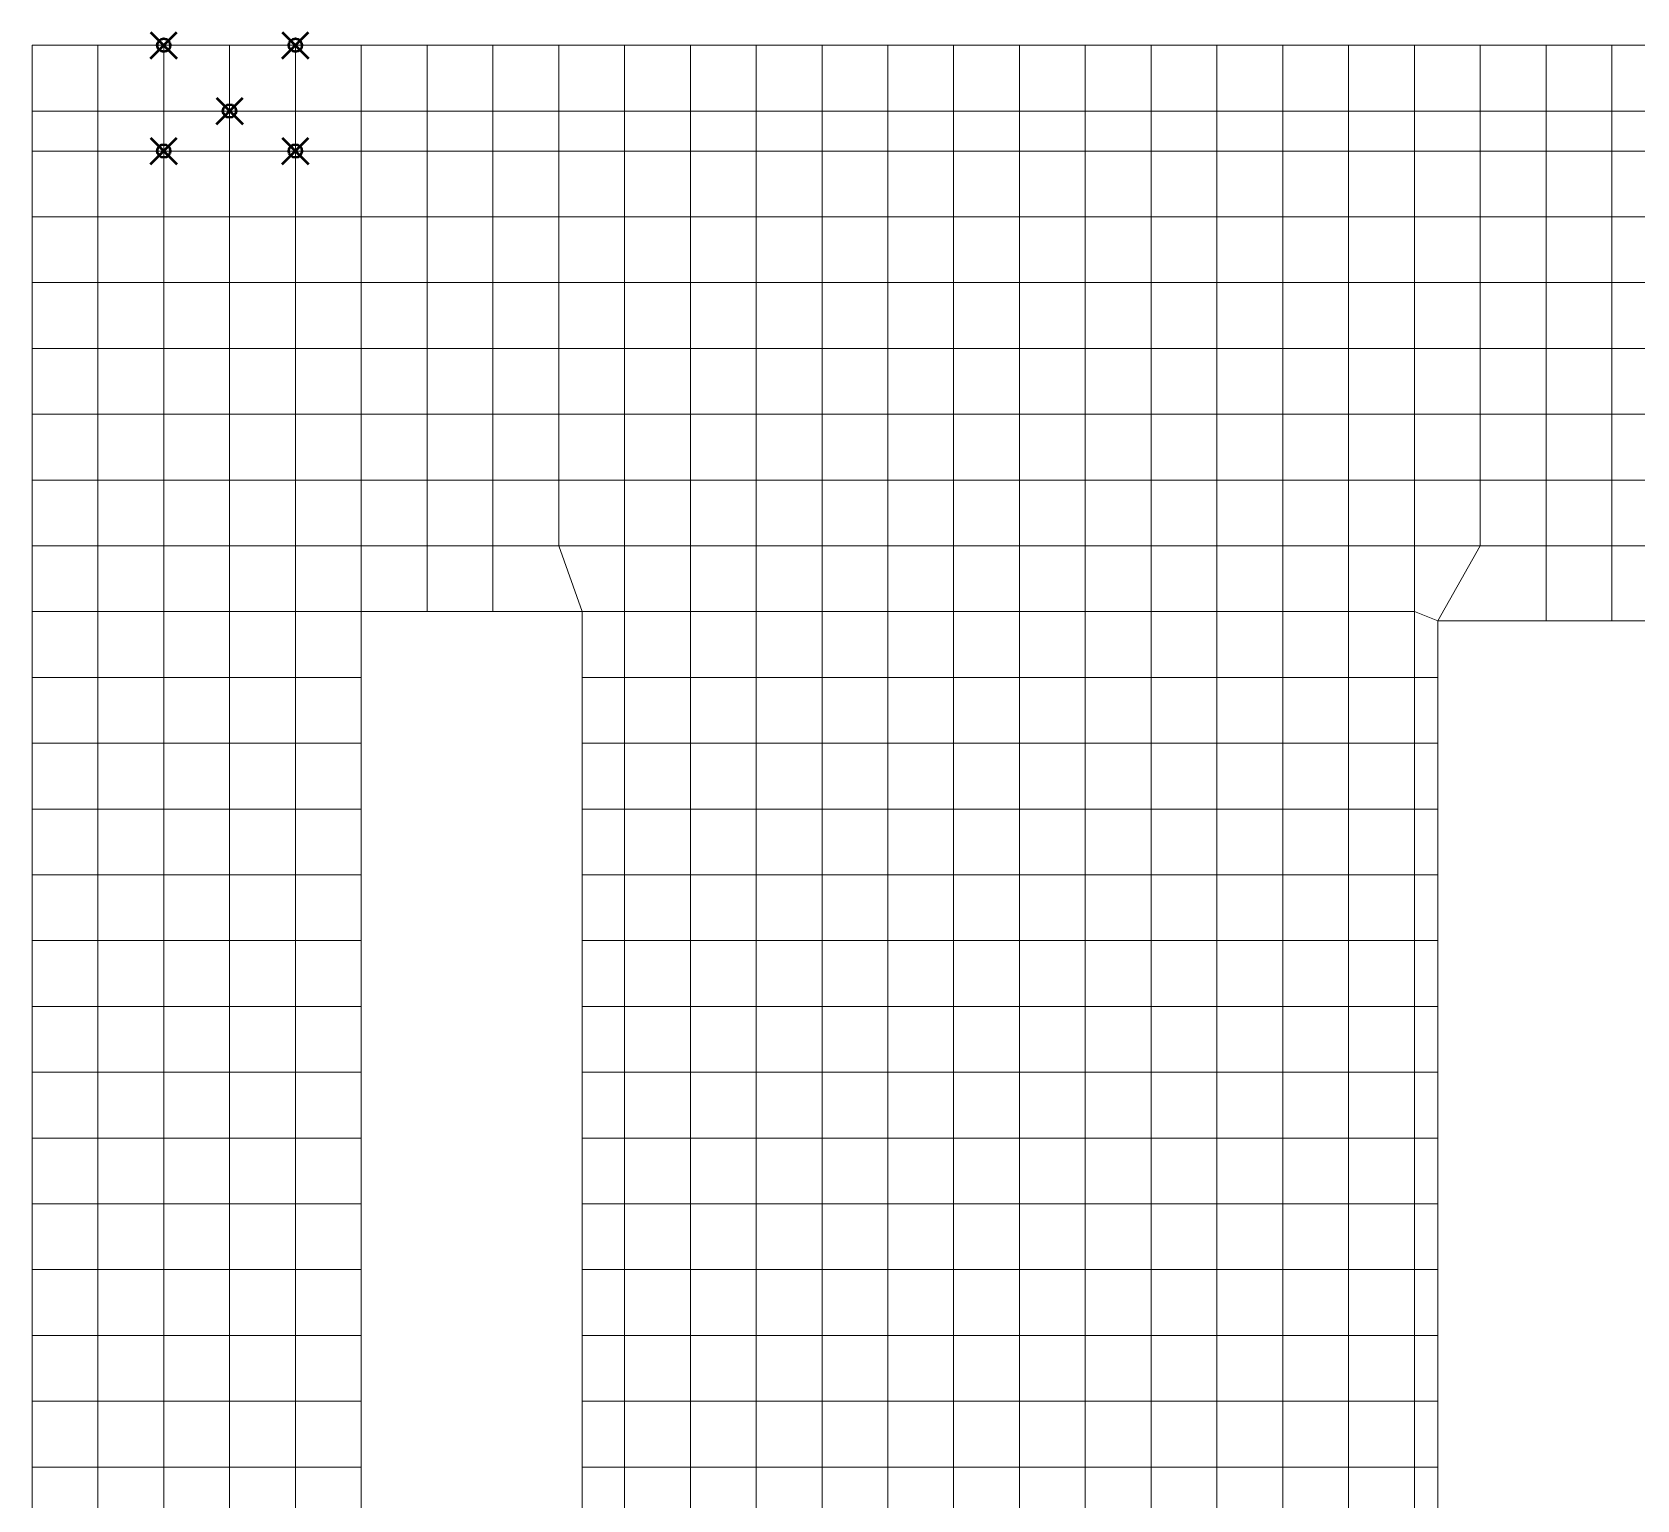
# Model space of a CAD drawing. Header units: inches. Extents: x 7 to 32.3, y 2.3 to 16.7.
# Drawn here: x 7 to 13.09, y 11.12 to 16.7 of the extents above; entities that cross this region are included whole.
import ezdxf

# ---------------------------------------------------------------- set-up
doc = ezdxf.new("R2010")
doc.units = ezdxf.units.IN
doc.header["$MEASUREMENT"] = 0
doc.header["$PDMODE"] = 35
doc.header["$PDSIZE"] = 0.05
doc.layers.add('SAP.Columns', color=170, linetype='Continuous', lineweight=50)
doc.layers.add('SAP.Slab 30cm', color=11, linetype='Continuous', lineweight=15)

msp = doc.modelspace()

# ---------------------------------------------------------------- linework, layer by layer
at = {"layer": 'SAP.Columns'}
for p in [(7.5, 16.65195), (8, 16.65195), (7.75, 16.40195), (7.5, 16.25), (8, 16.25)]:
    msp.add_point(p, dxfattribs=at)
at = {"layer": 'SAP.Slab 30cm'}
for points in [[(7, 16.40195), (7.25, 16.40195), (7.25, 16.65195), (7, 16.65195)], [(7.25, 16.65195), (7.5, 16.65195), (7.5, 16.40195), (7.25, 16.40195)], [(7.5, 16.65195), (7.75, 16.65195), (7.75, 16.40195), (7.5, 16.40195)], [(7.75, 16.65195), (8, 16.65195), (8, 16.40195), (7.75, 16.40195)], [(8, 16.65195), (8.25, 16.65195), (8.25, 16.40195), (8, 16.40195)], [(8.25, 16.65195), (8.5, 16.65195), (8.5, 16.40195), (8.25, 16.40195)], [(8.5, 16.65195), (8.75, 16.65195), (8.75, 16.40195), (8.5, 16.40195)], [(8.75, 16.65195), (9, 16.65195), (9, 16.40195), (8.75, 16.40195)], [(9, 16.65195), (9.25, 16.65195), (9.25, 16.40195), (9, 16.40195)], [(9.25, 16.65195), (9.5, 16.65195), (9.5, 16.40195), (9.25, 16.40195)], [(9.5, 16.65195), (9.75, 16.65195), (9.75, 16.40195), (9.5, 16.40195)], [(9.75, 16.65195), (10, 16.65195), (10, 16.40195), (9.75, 16.40195)], [(10, 16.65195), (10.25, 16.65195), (10.25, 16.40195), (10, 16.40195)], [(10.25, 16.65195), (10.5, 16.65195), (10.5, 16.40195), (10.25, 16.40195)], [(10.5, 16.65195), (10.75, 16.65195), (10.75, 16.40195), (10.5, 16.40195)], [(10.75, 16.65195), (11, 16.65195), (11, 16.40195), (10.75, 16.40195)], [(11, 16.65195), (11.25, 16.65195), (11.25, 16.40195), (11, 16.40195)], [(11.25, 16.65195), (11.5, 16.65195), (11.5, 16.40195), (11.25, 16.40195)], [(11.5, 16.65195), (11.75, 16.65195), (11.75, 16.40195), (11.5, 16.40195)], [(11.75, 16.65195), (12, 16.65195), (12, 16.40195), (11.75, 16.40195)], [(12, 16.65195), (12.25, 16.65195), (12.25, 16.40195), (12, 16.40195)], [(12.25, 16.65195), (12.5, 16.65195), (12.5, 16.40195), (12.25, 16.40195)], [(12.5, 16.65195), (12.75, 16.65195), (12.75, 16.40195), (12.5, 16.40195)], [(12.75, 16.65195), (13, 16.65195), (13, 16.40195), (12.75, 16.40195)], [(13, 16.65195), (13.25, 16.65195), (13.25, 16.40195), (13, 16.40195)], [(7, 16.25), (7.25, 16.25), (7.25, 16.40195), (7, 16.40195)], [(7.25, 16.25), (7.5, 16.25), (7.5, 16.40195), (7.25, 16.40195)], [(7.5, 16.25), (7.75, 16.25), (7.75, 16.40195), (7.5, 16.40195)], [(7.75, 16.25), (8, 16.25), (8, 16.40195), (7.75, 16.40195)], [(8, 16.25), (8.25, 16.25), (8.25, 16.40195), (8, 16.40195)], [(8.25, 16.25), (8.5, 16.25), (8.5, 16.40195), (8.25, 16.40195)], [(8.5, 16.25), (8.75, 16.25), (8.75, 16.40195), (8.5, 16.40195)], [(8.75, 16.25), (9, 16.25), (9, 16.40195), (8.75, 16.40195)], [(9, 16.25), (9.25, 16.25), (9.25, 16.40195), (9, 16.40195)], [(9.25, 16.25), (9.5, 16.25), (9.5, 16.40195), (9.25, 16.40195)], [(9.5, 16.25), (9.75, 16.25), (9.75, 16.40195), (9.5, 16.40195)], [(9.75, 16.25), (10, 16.25), (10, 16.40195), (9.75, 16.40195)], [(10, 16.25), (10.25, 16.25), (10.25, 16.40195), (10, 16.40195)], [(10.25, 16.25), (10.5, 16.25), (10.5, 16.40195), (10.25, 16.40195)], [(10.5, 16.25), (10.75, 16.25), (10.75, 16.40195), (10.5, 16.40195)], [(10.75, 16.25), (11, 16.25), (11, 16.40195), (10.75, 16.40195)], [(11, 16.25), (11.25, 16.25), (11.25, 16.40195), (11, 16.40195)], [(11.25, 16.25), (11.5, 16.25), (11.5, 16.40195), (11.25, 16.40195)], [(11.5, 16.25), (11.75, 16.25), (11.75, 16.40195), (11.5, 16.40195)], [(11.75, 16.25), (12, 16.25), (12, 16.40195), (11.75, 16.40195)], [(12, 16.25), (12.25, 16.25), (12.25, 16.40195), (12, 16.40195)], [(12.25, 16.25), (12.5, 16.25), (12.5, 16.40195), (12.25, 16.40195)], [(12.5, 16.25), (12.75, 16.25), (12.75, 16.40195), (12.5, 16.40195)], [(12.75, 16.25), (13, 16.25), (13, 16.40195), (12.75, 16.40195)], [(13, 16.25), (13.25, 16.25), (13.25, 16.40195), (13, 16.40195)], [(7, 16), (7.25, 16), (7.25, 16.25), (7, 16.25)], [(7.25, 16), (7.5, 16), (7.5, 16.25), (7.25, 16.25)], [(7.5, 16), (7.75, 16), (7.75, 16.25), (7.5, 16.25)], [(7.75, 16), (8, 16), (8, 16.25), (7.75, 16.25)], [(8, 16), (8.25, 16), (8.25, 16.25), (8, 16.25)], [(8.25, 16), (8.5, 16), (8.5, 16.25), (8.25, 16.25)], [(8.5, 16), (8.75, 16), (8.75, 16.25), (8.5, 16.25)], [(8.75, 16), (9, 16), (9, 16.25), (8.75, 16.25)], [(9, 16), (9.25, 16), (9.25, 16.25), (9, 16.25)], [(9.25, 16), (9.5, 16), (9.5, 16.25), (9.25, 16.25)], [(9.5, 16), (9.75, 16), (9.75, 16.25), (9.5, 16.25)], [(9.75, 16), (10, 16), (10, 16.25), (9.75, 16.25)], [(10, 16), (10.25, 16), (10.25, 16.25), (10, 16.25)], [(10.25, 16), (10.5, 16), (10.5, 16.25), (10.25, 16.25)], [(10.5, 16), (10.75, 16), (10.75, 16.25), (10.5, 16.25)], [(10.75, 16), (11, 16), (11, 16.25), (10.75, 16.25)], [(11, 16), (11.25, 16), (11.25, 16.25), (11, 16.25)], [(11.25, 16), (11.5, 16), (11.5, 16.25), (11.25, 16.25)], [(11.5, 16), (11.75, 16), (11.75, 16.25), (11.5, 16.25)], [(11.75, 16), (12, 16), (12, 16.25), (11.75, 16.25)], [(12, 16), (12.25, 16), (12.25, 16.25), (12, 16.25)], [(12.25, 16), (12.5, 16), (12.5, 16.25), (12.25, 16.25)], [(12.5, 16), (12.75, 16), (12.75, 16.25), (12.5, 16.25)], [(12.75, 16), (13, 16), (13, 16.25), (12.75, 16.25)], [(13, 16), (13.25, 16), (13.25, 16.25), (13, 16.25)], [(7, 15.75), (7.25, 15.75), (7.25, 16), (7, 16)], [(7.25, 15.75), (7.5, 15.75), (7.5, 16), (7.25, 16)], [(7.5, 15.75), (7.75, 15.75), (7.75, 16), (7.5, 16)], [(7.75, 15.75), (8, 15.75), (8, 16), (7.75, 16)], [(8, 15.75), (8.25, 15.75), (8.25, 16), (8, 16)], [(8.25, 15.75), (8.5, 15.75), (8.5, 16), (8.25, 16)], [(8.5, 15.75), (8.75, 15.75), (8.75, 16), (8.5, 16)], [(8.75, 15.75), (9, 15.75), (9, 16), (8.75, 16)], [(9, 15.75), (9.25, 15.75), (9.25, 16), (9, 16)], [(9.25, 15.75), (9.5, 15.75), (9.5, 16), (9.25, 16)], [(9.5, 15.75), (9.75, 15.75), (9.75, 16), (9.5, 16)], [(9.75, 15.75), (10, 15.75), (10, 16), (9.75, 16)], [(10, 15.75), (10.25, 15.75), (10.25, 16), (10, 16)], [(10.25, 15.75), (10.5, 15.75), (10.5, 16), (10.25, 16)], [(10.5, 15.75), (10.75, 15.75), (10.75, 16), (10.5, 16)], [(10.75, 15.75), (11, 15.75), (11, 16), (10.75, 16)], [(11, 15.75), (11.25, 15.75), (11.25, 16), (11, 16)], [(11.25, 15.75), (11.5, 15.75), (11.5, 16), (11.25, 16)], [(11.5, 15.75), (11.75, 15.75), (11.75, 16), (11.5, 16)], [(11.75, 15.75), (12, 15.75), (12, 16), (11.75, 16)], [(12, 15.75), (12.25, 15.75), (12.25, 16), (12, 16)], [(12.25, 15.75), (12.5, 15.75), (12.5, 16), (12.25, 16)], [(12.5, 15.75), (12.75, 15.75), (12.75, 16), (12.5, 16)], [(12.75, 15.75), (13, 15.75), (13, 16), (12.75, 16)], [(13, 15.75), (13.25, 15.75), (13.25, 16), (13, 16)], [(7, 15.5), (7.25, 15.5), (7.25, 15.75), (7, 15.75)], [(7.25, 15.5), (7.5, 15.5), (7.5, 15.75), (7.25, 15.75)], [(7.5, 15.5), (7.75, 15.5), (7.75, 15.75), (7.5, 15.75)], [(7.75, 15.5), (8, 15.5), (8, 15.75), (7.75, 15.75)], [(8, 15.5), (8.25, 15.5), (8.25, 15.75), (8, 15.75)], [(8.25, 15.5), (8.5, 15.5), (8.5, 15.75), (8.25, 15.75)], [(8.5, 15.5), (8.75, 15.5), (8.75, 15.75), (8.5, 15.75)], [(8.75, 15.5), (9, 15.5), (9, 15.75), (8.75, 15.75)], [(9, 15.5), (9.25, 15.5), (9.25, 15.75), (9, 15.75)], [(9.25, 15.5), (9.5, 15.5), (9.5, 15.75), (9.25, 15.75)], [(9.5, 15.5), (9.75, 15.5), (9.75, 15.75), (9.5, 15.75)], [(9.75, 15.5), (10, 15.5), (10, 15.75), (9.75, 15.75)], [(10, 15.5), (10.25, 15.5), (10.25, 15.75), (10, 15.75)], [(10.25, 15.5), (10.5, 15.5), (10.5, 15.75), (10.25, 15.75)], [(10.5, 15.5), (10.75, 15.5), (10.75, 15.75), (10.5, 15.75)], [(10.75, 15.5), (11, 15.5), (11, 15.75), (10.75, 15.75)], [(11, 15.5), (11.25, 15.5), (11.25, 15.75), (11, 15.75)], [(11.25, 15.5), (11.5, 15.5), (11.5, 15.75), (11.25, 15.75)], [(11.5, 15.5), (11.75, 15.5), (11.75, 15.75), (11.5, 15.75)], [(11.75, 15.5), (12, 15.5), (12, 15.75), (11.75, 15.75)], [(12, 15.5), (12.25, 15.5), (12.25, 15.75), (12, 15.75)], [(12.25, 15.5), (12.5, 15.5), (12.5, 15.75), (12.25, 15.75)], [(12.5, 15.5), (12.75, 15.5), (12.75, 15.75), (12.5, 15.75)], [(12.75, 15.5), (13, 15.5), (13, 15.75), (12.75, 15.75)], [(13, 15.5), (13.25, 15.5), (13.25, 15.75), (13, 15.75)], [(7, 15.25), (7.25, 15.25), (7.25, 15.5), (7, 15.5)], [(7.25, 15.25), (7.5, 15.25), (7.5, 15.5), (7.25, 15.5)], [(7.5, 15.25), (7.75, 15.25), (7.75, 15.5), (7.5, 15.5)], [(7.75, 15.25), (8, 15.25), (8, 15.5), (7.75, 15.5)], [(8, 15.25), (8.25, 15.25), (8.25, 15.5), (8, 15.5)], [(8.25, 15.25), (8.5, 15.25), (8.5, 15.5), (8.25, 15.5)], [(8.5, 15.25), (8.75, 15.25), (8.75, 15.5), (8.5, 15.5)], [(8.75, 15.25), (9, 15.25), (9, 15.5), (8.75, 15.5)], [(9, 15.25), (9.25, 15.25), (9.25, 15.5), (9, 15.5)], [(9.25, 15.25), (9.5, 15.25), (9.5, 15.5), (9.25, 15.5)], [(9.5, 15.25), (9.75, 15.25), (9.75, 15.5), (9.5, 15.5)], [(9.75, 15.25), (10, 15.25), (10, 15.5), (9.75, 15.5)], [(10, 15.25), (10.25, 15.25), (10.25, 15.5), (10, 15.5)], [(10.25, 15.25), (10.5, 15.25), (10.5, 15.5), (10.25, 15.5)], [(10.5, 15.25), (10.75, 15.25), (10.75, 15.5), (10.5, 15.5)], [(10.75, 15.25), (11, 15.25), (11, 15.5), (10.75, 15.5)], [(11, 15.25), (11.25, 15.25), (11.25, 15.5), (11, 15.5)], [(11.25, 15.25), (11.5, 15.25), (11.5, 15.5), (11.25, 15.5)], [(11.5, 15.25), (11.75, 15.25), (11.75, 15.5), (11.5, 15.5)], [(11.75, 15.25), (12, 15.25), (12, 15.5), (11.75, 15.5)], [(12, 15.25), (12.25, 15.25), (12.25, 15.5), (12, 15.5)], [(12.25, 15.25), (12.5, 15.25), (12.5, 15.5), (12.25, 15.5)], [(12.5, 15.25), (12.75, 15.25), (12.75, 15.5), (12.5, 15.5)], [(12.75, 15.25), (13, 15.25), (13, 15.5), (12.75, 15.5)], [(13, 15.25), (13.25, 15.25), (13.25, 15.5), (13, 15.5)], [(7, 15), (7.25, 15), (7.25, 15.25), (7, 15.25)], [(7.25, 15), (7.5, 15), (7.5, 15.25), (7.25, 15.25)], [(7.5, 15), (7.75, 15), (7.75, 15.25), (7.5, 15.25)], [(7.75, 15), (8, 15), (8, 15.25), (7.75, 15.25)], [(8, 15), (8.25, 15), (8.25, 15.25), (8, 15.25)], [(8.25, 15), (8.5, 15), (8.5, 15.25), (8.25, 15.25)], [(8.5, 15), (8.75, 15), (8.75, 15.25), (8.5, 15.25)], [(8.75, 15), (9, 15), (9, 15.25), (8.75, 15.25)], [(9, 15), (9.25, 15), (9.25, 15.25), (9, 15.25)], [(9.25, 15), (9.5, 15), (9.5, 15.25), (9.25, 15.25)], [(9.5, 15), (9.75, 15), (9.75, 15.25), (9.5, 15.25)], [(9.75, 15), (10, 15), (10, 15.25), (9.75, 15.25)], [(10, 15), (10.25, 15), (10.25, 15.25), (10, 15.25)], [(10.25, 15), (10.5, 15), (10.5, 15.25), (10.25, 15.25)], [(10.5, 15), (10.75, 15), (10.75, 15.25), (10.5, 15.25)], [(10.75, 15), (11, 15), (11, 15.25), (10.75, 15.25)], [(11, 15), (11.25, 15), (11.25, 15.25), (11, 15.25)], [(11.25, 15), (11.5, 15), (11.5, 15.25), (11.25, 15.25)], [(11.5, 15), (11.75, 15), (11.75, 15.25), (11.5, 15.25)], [(11.75, 15), (12, 15), (12, 15.25), (11.75, 15.25)], [(12, 15), (12.25, 15), (12.25, 15.25), (12, 15.25)], [(12.25, 15), (12.5, 15), (12.5, 15.25), (12.25, 15.25)], [(12.5, 15), (12.75, 15), (12.75, 15.25), (12.5, 15.25)], [(12.75, 15), (13, 15), (13, 15.25), (12.75, 15.25)], [(13, 15), (13.25, 15), (13.25, 15.25), (13, 15.25)], [(7, 14.75), (7.25, 14.75), (7.25, 15), (7, 15)], [(7.25, 14.75), (7.5, 14.75), (7.5, 15), (7.25, 15)], [(7.5, 14.75), (7.75, 14.75), (7.75, 15), (7.5, 15)], [(7.75, 14.75), (8, 14.75), (8, 15), (7.75, 15)], [(8, 14.75), (8.25, 14.75), (8.25, 15), (8, 15)], [(8.25, 14.75), (8.5, 14.75), (8.5, 15), (8.25, 15)], [(8.5, 14.75), (8.75, 14.75), (8.75, 15), (8.5, 15)], [(8.75, 14.75), (9, 14.75), (9, 15), (8.75, 15)], [(9, 14.75), (9.25, 14.75), (9.25, 15), (9, 15)], [(9.25, 14.75), (9.5, 14.75), (9.5, 15), (9.25, 15)], [(9.5, 14.75), (9.75, 14.75), (9.75, 15), (9.5, 15)], [(9.75, 14.75), (10, 14.75), (10, 15), (9.75, 15)], [(10, 14.75), (10.25, 14.75), (10.25, 15), (10, 15)], [(10.25, 14.75), (10.5, 14.75), (10.5, 15), (10.25, 15)], [(10.5, 14.75), (10.75, 14.75), (10.75, 15), (10.5, 15)], [(10.75, 14.75), (11, 14.75), (11, 15), (10.75, 15)], [(11, 14.75), (11.25, 14.75), (11.25, 15), (11, 15)], [(11.25, 14.75), (11.5, 14.75), (11.5, 15), (11.25, 15)], [(11.5, 14.75), (11.75, 14.75), (11.75, 15), (11.5, 15)], [(11.75, 14.75), (12, 14.75), (12, 15), (11.75, 15)], [(12, 14.75), (12.25, 14.75), (12.25, 15), (12, 15)], [(12.25, 14.75), (12.5, 14.75), (12.5, 15), (12.25, 15)], [(12.5, 14.75), (12.75, 14.75), (12.75, 15), (12.5, 15)], [(12.75, 14.75), (13, 14.75), (13, 15), (12.75, 15)], [(13, 14.75), (13.25, 14.75), (13.25, 15), (13, 15)], [(7, 14.5), (7.25, 14.5), (7.25, 14.75), (7, 14.75)], [(7.25, 14.5), (7.5, 14.5), (7.5, 14.75), (7.25, 14.75)], [(7.5, 14.5), (7.75, 14.5), (7.75, 14.75), (7.5, 14.75)], [(7.75, 14.5), (8, 14.5), (8, 14.75), (7.75, 14.75)], [(8, 14.5), (8.25, 14.5), (8.25, 14.75), (8, 14.75)], [(8.25, 14.5), (8.5, 14.5), (8.5, 14.75), (8.25, 14.75)], [(8.5, 14.5), (8.75, 14.5), (8.75, 14.75), (8.5, 14.75)], [(8.75, 14.5), (9.0889, 14.5), (9, 14.75), (8.75, 14.75)], [(9.0889, 14.5), (9.25, 14.5), (9.25, 14.75), (9, 14.75)], [(9.25, 14.5), (9.5, 14.5), (9.5, 14.75), (9.25, 14.75)], [(9.5, 14.5), (9.75, 14.5), (9.75, 14.75), (9.5, 14.75)], [(9.75, 14.5), (10, 14.5), (10, 14.75), (9.75, 14.75)], [(10, 14.5), (10.25, 14.5), (10.25, 14.75), (10, 14.75)], [(10.25, 14.5), (10.5, 14.5), (10.5, 14.75), (10.25, 14.75)], [(10.5, 14.5), (10.75, 14.5), (10.75, 14.75), (10.5, 14.75)], [(10.75, 14.5), (11, 14.5), (11, 14.75), (10.75, 14.75)], [(11, 14.5), (11.25, 14.5), (11.25, 14.75), (11, 14.75)], [(11.25, 14.5), (11.5, 14.5), (11.5, 14.75), (11.25, 14.75)], [(11.5, 14.5), (11.75, 14.5), (11.75, 14.75), (11.5, 14.75)], [(11.75, 14.5), (12, 14.5), (12, 14.75), (11.75, 14.75)], [(12, 14.5), (12.25, 14.5), (12.25, 14.75), (12, 14.75)], [(12.25, 14.5), (12.3389, 14.46548), (12.5, 14.75), (12.25, 14.75)], [(12.3389, 14.46548), (12.75, 14.46548), (12.75, 14.75), (12.5, 14.75)], [(12.75, 14.46548), (13, 14.46548), (13, 14.75), (12.75, 14.75)], [(13, 14.46548), (13.18986, 14.46548), (13.25, 14.75), (13, 14.75)], [(7, 14.25), (7.25, 14.25), (7.25, 14.5), (7, 14.5)], [(7.25, 14.25), (7.5, 14.25), (7.5, 14.5), (7.25, 14.5)], [(7.5, 14.25), (7.75, 14.25), (7.75, 14.5), (7.5, 14.5)], [(7.75, 14.25), (8, 14.25), (8, 14.5), (7.75, 14.5)], [(8, 14.25), (8.25, 14.25), (8.25, 14.5), (8, 14.5)], [(9.0889, 14.25), (9.25, 14.25), (9.25, 14.5), (9.0889, 14.5)], [(9.25, 14.25), (9.5, 14.25), (9.5, 14.5), (9.25, 14.5)], [(9.5, 14.25), (9.75, 14.25), (9.75, 14.5), (9.5, 14.5)], [(9.75, 14.25), (10, 14.25), (10, 14.5), (9.75, 14.5)], [(10, 14.25), (10.25, 14.25), (10.25, 14.5), (10, 14.5)], [(10.25, 14.25), (10.5, 14.25), (10.5, 14.5), (10.25, 14.5)], [(10.5, 14.25), (10.75, 14.25), (10.75, 14.5), (10.5, 14.5)], [(10.75, 14.25), (11, 14.25), (11, 14.5), (10.75, 14.5)], [(11, 14.25), (11.25, 14.25), (11.25, 14.5), (11, 14.5)], [(11.25, 14.25), (11.5, 14.25), (11.5, 14.5), (11.25, 14.5)], [(11.5, 14.25), (11.75, 14.25), (11.75, 14.5), (11.5, 14.5)], [(11.75, 14.25), (12, 14.25), (12, 14.5), (11.75, 14.5)], [(12, 14.25), (12.25, 14.25), (12.25, 14.5), (12, 14.5)], [(12.25, 14.25), (12.3389, 14.25), (12.3389, 14.46548), (12.25, 14.5)], [(7, 14), (7.25, 14), (7.25, 14.25), (7, 14.25)], [(7.25, 14), (7.5, 14), (7.5, 14.25), (7.25, 14.25)], [(7.5, 14), (7.75, 14), (7.75, 14.25), (7.5, 14.25)], [(7.75, 14), (8, 14), (8, 14.25), (7.75, 14.25)], [(8, 14), (8.25, 14), (8.25, 14.25), (8, 14.25)], [(9.0889, 14), (9.25, 14), (9.25, 14.25), (9.0889, 14.25)], [(9.25, 14), (9.5, 14), (9.5, 14.25), (9.25, 14.25)], [(9.5, 14), (9.75, 14), (9.75, 14.25), (9.5, 14.25)], [(9.75, 14), (10, 14), (10, 14.25), (9.75, 14.25)], [(10, 14), (10.25, 14), (10.25, 14.25), (10, 14.25)], [(10.25, 14), (10.5, 14), (10.5, 14.25), (10.25, 14.25)], [(10.5, 14), (10.75, 14), (10.75, 14.25), (10.5, 14.25)], [(10.75, 14), (11, 14), (11, 14.25), (10.75, 14.25)], [(11, 14), (11.25, 14), (11.25, 14.25), (11, 14.25)], [(11.25, 14), (11.5, 14), (11.5, 14.25), (11.25, 14.25)], [(11.5, 14), (11.75, 14), (11.75, 14.25), (11.5, 14.25)], [(11.75, 14), (12, 14), (12, 14.25), (11.75, 14.25)], [(12, 14), (12.25, 14), (12.25, 14.25), (12, 14.25)], [(12.25, 14), (12.3389, 14), (12.3389, 14.25), (12.25, 14.25)], [(7, 13.75), (7.25, 13.75), (7.25, 14), (7, 14)], [(7.25, 13.75), (7.5, 13.75), (7.5, 14), (7.25, 14)], [(7.5, 13.75), (7.75, 13.75), (7.75, 14), (7.5, 14)], [(7.75, 13.75), (8, 13.75), (8, 14), (7.75, 14)], [(8, 13.75), (8.25, 13.75), (8.25, 14), (8, 14)], [(9.0889, 13.75), (9.25, 13.75), (9.25, 14), (9.0889, 14)], [(9.25, 13.75), (9.5, 13.75), (9.5, 14), (9.25, 14)], [(9.5, 13.75), (9.75, 13.75), (9.75, 14), (9.5, 14)], [(9.75, 13.75), (10, 13.75), (10, 14), (9.75, 14)], [(10, 13.75), (10.25, 13.75), (10.25, 14), (10, 14)], [(10.25, 13.75), (10.5, 13.75), (10.5, 14), (10.25, 14)], [(10.5, 13.75), (10.75, 13.75), (10.75, 14), (10.5, 14)], [(10.75, 13.75), (11, 13.75), (11, 14), (10.75, 14)], [(11, 13.75), (11.25, 13.75), (11.25, 14), (11, 14)], [(11.25, 13.75), (11.5, 13.75), (11.5, 14), (11.25, 14)], [(11.5, 13.75), (11.75, 13.75), (11.75, 14), (11.5, 14)], [(11.75, 13.75), (12, 13.75), (12, 14), (11.75, 14)], [(12, 13.75), (12.25, 13.75), (12.25, 14), (12, 14)], [(12.25, 13.75), (12.3389, 13.75), (12.3389, 14), (12.25, 14)], [(7, 13.5), (7.25, 13.5), (7.25, 13.75), (7, 13.75)], [(7.25, 13.5), (7.5, 13.5), (7.5, 13.75), (7.25, 13.75)], [(7.5, 13.5), (7.75, 13.5), (7.75, 13.75), (7.5, 13.75)], [(7.75, 13.5), (8, 13.5), (8, 13.75), (7.75, 13.75)], [(8, 13.5), (8.25, 13.5), (8.25, 13.75), (8, 13.75)], [(9.0889, 13.5), (9.25, 13.5), (9.25, 13.75), (9.0889, 13.75)], [(9.25, 13.5), (9.5, 13.5), (9.5, 13.75), (9.25, 13.75)], [(9.5, 13.5), (9.75, 13.5), (9.75, 13.75), (9.5, 13.75)], [(9.75, 13.5), (10, 13.5), (10, 13.75), (9.75, 13.75)], [(10, 13.5), (10.25, 13.5), (10.25, 13.75), (10, 13.75)], [(10.25, 13.5), (10.5, 13.5), (10.5, 13.75), (10.25, 13.75)], [(10.5, 13.5), (10.75, 13.5), (10.75, 13.75), (10.5, 13.75)], [(10.75, 13.5), (11, 13.5), (11, 13.75), (10.75, 13.75)], [(11, 13.5), (11.25, 13.5), (11.25, 13.75), (11, 13.75)], [(11.25, 13.5), (11.5, 13.5), (11.5, 13.75), (11.25, 13.75)], [(11.5, 13.5), (11.75, 13.5), (11.75, 13.75), (11.5, 13.75)], [(11.75, 13.5), (12, 13.5), (12, 13.75), (11.75, 13.75)], [(12, 13.5), (12.25, 13.5), (12.25, 13.75), (12, 13.75)], [(12.25, 13.5), (12.3389, 13.5), (12.3389, 13.75), (12.25, 13.75)], [(7, 13.25), (7.25, 13.25), (7.25, 13.5), (7, 13.5)], [(7.25, 13.25), (7.5, 13.25), (7.5, 13.5), (7.25, 13.5)], [(7.5, 13.25), (7.75, 13.25), (7.75, 13.5), (7.5, 13.5)], [(7.75, 13.25), (8, 13.25), (8, 13.5), (7.75, 13.5)], [(8, 13.25), (8.25, 13.25), (8.25, 13.5), (8, 13.5)], [(9.0889, 13.25), (9.25, 13.25), (9.25, 13.5), (9.0889, 13.5)], [(9.25, 13.25), (9.5, 13.25), (9.5, 13.5), (9.25, 13.5)], [(9.5, 13.25), (9.75, 13.25), (9.75, 13.5), (9.5, 13.5)], [(9.75, 13.25), (10, 13.25), (10, 13.5), (9.75, 13.5)], [(10, 13.25), (10.25, 13.25), (10.25, 13.5), (10, 13.5)], [(10.25, 13.25), (10.5, 13.25), (10.5, 13.5), (10.25, 13.5)], [(10.5, 13.25), (10.75, 13.25), (10.75, 13.5), (10.5, 13.5)], [(10.75, 13.25), (11, 13.25), (11, 13.5), (10.75, 13.5)], [(11, 13.25), (11.25, 13.25), (11.25, 13.5), (11, 13.5)], [(11.25, 13.25), (11.5, 13.25), (11.5, 13.5), (11.25, 13.5)], [(11.5, 13.25), (11.75, 13.25), (11.75, 13.5), (11.5, 13.5)], [(11.75, 13.25), (12, 13.25), (12, 13.5), (11.75, 13.5)], [(12, 13.25), (12.25, 13.25), (12.25, 13.5), (12, 13.5)], [(12.25, 13.25), (12.3389, 13.25), (12.3389, 13.5), (12.25, 13.5)], [(7, 13), (7.25, 13), (7.25, 13.25), (7, 13.25)], [(7.25, 13), (7.5, 13), (7.5, 13.25), (7.25, 13.25)], [(7.5, 13), (7.75, 13), (7.75, 13.25), (7.5, 13.25)], [(7.75, 13), (8, 13), (8, 13.25), (7.75, 13.25)], [(8, 13), (8.25, 13), (8.25, 13.25), (8, 13.25)], [(9.0889, 13), (9.25, 13), (9.25, 13.25), (9.0889, 13.25)], [(9.25, 13), (9.5, 13), (9.5, 13.25), (9.25, 13.25)], [(9.5, 13), (9.75, 13), (9.75, 13.25), (9.5, 13.25)], [(9.75, 13), (10, 13), (10, 13.25), (9.75, 13.25)], [(10, 13), (10.25, 13), (10.25, 13.25), (10, 13.25)], [(10.25, 13), (10.5, 13), (10.5, 13.25), (10.25, 13.25)], [(10.5, 13), (10.75, 13), (10.75, 13.25), (10.5, 13.25)], [(10.75, 13), (11, 13), (11, 13.25), (10.75, 13.25)], [(11, 13), (11.25, 13), (11.25, 13.25), (11, 13.25)], [(11.25, 13), (11.5, 13), (11.5, 13.25), (11.25, 13.25)], [(11.5, 13), (11.75, 13), (11.75, 13.25), (11.5, 13.25)], [(11.75, 13), (12, 13), (12, 13.25), (11.75, 13.25)], [(12, 13), (12.25, 13), (12.25, 13.25), (12, 13.25)], [(12.25, 13), (12.3389, 13), (12.3389, 13.25), (12.25, 13.25)], [(7, 12.75), (7.25, 12.75), (7.25, 13), (7, 13)], [(7.25, 12.75), (7.5, 12.75), (7.5, 13), (7.25, 13)], [(7.5, 12.75), (7.75, 12.75), (7.75, 13), (7.5, 13)], [(7.75, 12.75), (8, 12.75), (8, 13), (7.75, 13)], [(8, 12.75), (8.25, 12.75), (8.25, 13), (8, 13)], [(9.0889, 12.75), (9.25, 12.75), (9.25, 13), (9.0889, 13)], [(9.25, 12.75), (9.5, 12.75), (9.5, 13), (9.25, 13)], [(9.5, 12.75), (9.75, 12.75), (9.75, 13), (9.5, 13)], [(9.75, 12.75), (10, 12.75), (10, 13), (9.75, 13)], [(10, 12.75), (10.25, 12.75), (10.25, 13), (10, 13)], [(10.25, 12.75), (10.5, 12.75), (10.5, 13), (10.25, 13)], [(10.5, 12.75), (10.75, 12.75), (10.75, 13), (10.5, 13)], [(10.75, 12.75), (11, 12.75), (11, 13), (10.75, 13)], [(11, 12.75), (11.25, 12.75), (11.25, 13), (11, 13)], [(11.25, 12.75), (11.5, 12.75), (11.5, 13), (11.25, 13)], [(11.5, 12.75), (11.75, 12.75), (11.75, 13), (11.5, 13)], [(11.75, 12.75), (12, 12.75), (12, 13), (11.75, 13)], [(12, 12.75), (12.25, 12.75), (12.25, 13), (12, 13)], [(12.25, 12.75), (12.3389, 12.75), (12.3389, 13), (12.25, 13)], [(7, 12.5), (7.25, 12.5), (7.25, 12.75), (7, 12.75)], [(7.25, 12.5), (7.5, 12.5), (7.5, 12.75), (7.25, 12.75)], [(7.5, 12.5), (7.75, 12.5), (7.75, 12.75), (7.5, 12.75)], [(7.75, 12.5), (8, 12.5), (8, 12.75), (7.75, 12.75)], [(8, 12.5), (8.25, 12.5), (8.25, 12.75), (8, 12.75)], [(9.0889, 12.5), (9.25, 12.5), (9.25, 12.75), (9.0889, 12.75)], [(9.25, 12.5), (9.5, 12.5), (9.5, 12.75), (9.25, 12.75)], [(9.5, 12.5), (9.75, 12.5), (9.75, 12.75), (9.5, 12.75)], [(9.75, 12.5), (10, 12.5), (10, 12.75), (9.75, 12.75)], [(10, 12.5), (10.25, 12.5), (10.25, 12.75), (10, 12.75)], [(10.25, 12.5), (10.5, 12.5), (10.5, 12.75), (10.25, 12.75)], [(10.5, 12.5), (10.75, 12.5), (10.75, 12.75), (10.5, 12.75)], [(10.75, 12.5), (11, 12.5), (11, 12.75), (10.75, 12.75)], [(11, 12.5), (11.25, 12.5), (11.25, 12.75), (11, 12.75)], [(11.25, 12.5), (11.5, 12.5), (11.5, 12.75), (11.25, 12.75)], [(11.5, 12.5), (11.75, 12.5), (11.75, 12.75), (11.5, 12.75)], [(11.75, 12.5), (12, 12.5), (12, 12.75), (11.75, 12.75)], [(12, 12.5), (12.25, 12.5), (12.25, 12.75), (12, 12.75)], [(12.25, 12.5), (12.3389, 12.5), (12.3389, 12.75), (12.25, 12.75)], [(7, 12.25), (7.25, 12.25), (7.25, 12.5), (7, 12.5)], [(7.25, 12.25), (7.5, 12.25), (7.5, 12.5), (7.25, 12.5)], [(7.5, 12.25), (7.75, 12.25), (7.75, 12.5), (7.5, 12.5)], [(7.75, 12.25), (8, 12.25), (8, 12.5), (7.75, 12.5)], [(8, 12.25), (8.25, 12.25), (8.25, 12.5), (8, 12.5)], [(9.0889, 12.25), (9.25, 12.25), (9.25, 12.5), (9.0889, 12.5)], [(9.25, 12.25), (9.5, 12.25), (9.5, 12.5), (9.25, 12.5)], [(9.5, 12.25), (9.75, 12.25), (9.75, 12.5), (9.5, 12.5)], [(9.75, 12.25), (10, 12.25), (10, 12.5), (9.75, 12.5)], [(10, 12.25), (10.25, 12.25), (10.25, 12.5), (10, 12.5)], [(10.25, 12.25), (10.5, 12.25), (10.5, 12.5), (10.25, 12.5)], [(10.5, 12.25), (10.75, 12.25), (10.75, 12.5), (10.5, 12.5)], [(10.75, 12.25), (11, 12.25), (11, 12.5), (10.75, 12.5)], [(11, 12.25), (11.25, 12.25), (11.25, 12.5), (11, 12.5)], [(11.25, 12.25), (11.5, 12.25), (11.5, 12.5), (11.25, 12.5)], [(11.5, 12.25), (11.75, 12.25), (11.75, 12.5), (11.5, 12.5)], [(11.75, 12.25), (12, 12.25), (12, 12.5), (11.75, 12.5)], [(12, 12.25), (12.25, 12.25), (12.25, 12.5), (12, 12.5)], [(12.25, 12.25), (12.3389, 12.25), (12.3389, 12.5), (12.25, 12.5)], [(7, 12), (7.25, 12), (7.25, 12.25), (7, 12.25)], [(7.25, 12), (7.5, 12), (7.5, 12.25), (7.25, 12.25)], [(7.5, 12), (7.75, 12), (7.75, 12.25), (7.5, 12.25)], [(7.75, 12), (8, 12), (8, 12.25), (7.75, 12.25)], [(8, 12), (8.25, 12), (8.25, 12.25), (8, 12.25)], [(9.0889, 12), (9.25, 12), (9.25, 12.25), (9.0889, 12.25)], [(9.25, 12), (9.5, 12), (9.5, 12.25), (9.25, 12.25)], [(9.5, 12), (9.75, 12), (9.75, 12.25), (9.5, 12.25)], [(9.75, 12), (10, 12), (10, 12.25), (9.75, 12.25)], [(10, 12), (10.25, 12), (10.25, 12.25), (10, 12.25)], [(10.25, 12), (10.5, 12), (10.5, 12.25), (10.25, 12.25)], [(10.5, 12), (10.75, 12), (10.75, 12.25), (10.5, 12.25)], [(10.75, 12), (11, 12), (11, 12.25), (10.75, 12.25)], [(11, 12), (11.25, 12), (11.25, 12.25), (11, 12.25)], [(11.25, 12), (11.5, 12), (11.5, 12.25), (11.25, 12.25)], [(11.5, 12), (11.75, 12), (11.75, 12.25), (11.5, 12.25)], [(11.75, 12), (12, 12), (12, 12.25), (11.75, 12.25)], [(12, 12), (12.25, 12), (12.25, 12.25), (12, 12.25)], [(12.25, 12), (12.3389, 12), (12.3389, 12.25), (12.25, 12.25)], [(7, 11.75), (7.25, 11.75), (7.25, 12), (7, 12)], [(7.25, 11.75), (7.5, 11.75), (7.5, 12), (7.25, 12)], [(7.5, 11.75), (7.75, 11.75), (7.75, 12), (7.5, 12)], [(7.75, 11.75), (8, 11.75), (8, 12), (7.75, 12)], [(8, 11.75), (8.25, 11.75), (8.25, 12), (8, 12)], [(9.0889, 11.75), (9.25, 11.75), (9.25, 12), (9.0889, 12)], [(9.25, 11.75), (9.5, 11.75), (9.5, 12), (9.25, 12)], [(9.5, 11.75), (9.75, 11.75), (9.75, 12), (9.5, 12)], [(9.75, 11.75), (10, 11.75), (10, 12), (9.75, 12)], [(10, 11.75), (10.25, 11.75), (10.25, 12), (10, 12)], [(10.25, 11.75), (10.5, 11.75), (10.5, 12), (10.25, 12)], [(10.5, 11.75), (10.75, 11.75), (10.75, 12), (10.5, 12)], [(10.75, 11.75), (11, 11.75), (11, 12), (10.75, 12)], [(11, 11.75), (11.25, 11.75), (11.25, 12), (11, 12)], [(11.25, 11.75), (11.5, 11.75), (11.5, 12), (11.25, 12)], [(11.5, 11.75), (11.75, 11.75), (11.75, 12), (11.5, 12)], [(11.75, 11.75), (12, 11.75), (12, 12), (11.75, 12)], [(12, 11.75), (12.25, 11.75), (12.25, 12), (12, 12)], [(12.25, 11.75), (12.3389, 11.75), (12.3389, 12), (12.25, 12)], [(7, 11.5), (7.25, 11.5), (7.25, 11.75), (7, 11.75)], [(7.25, 11.5), (7.5, 11.5), (7.5, 11.75), (7.25, 11.75)], [(7.5, 11.5), (7.75, 11.5), (7.75, 11.75), (7.5, 11.75)], [(7.75, 11.5), (8, 11.5), (8, 11.75), (7.75, 11.75)], [(8, 11.5), (8.25, 11.5), (8.25, 11.75), (8, 11.75)], [(9.0889, 11.5), (9.25, 11.5), (9.25, 11.75), (9.0889, 11.75)], [(9.25, 11.5), (9.5, 11.5), (9.5, 11.75), (9.25, 11.75)], [(9.5, 11.5), (9.75, 11.5), (9.75, 11.75), (9.5, 11.75)], [(9.75, 11.5), (10, 11.5), (10, 11.75), (9.75, 11.75)], [(10, 11.5), (10.25, 11.5), (10.25, 11.75), (10, 11.75)], [(10.25, 11.5), (10.5, 11.5), (10.5, 11.75), (10.25, 11.75)], [(10.5, 11.5), (10.75, 11.5), (10.75, 11.75), (10.5, 11.75)], [(10.75, 11.5), (11, 11.5), (11, 11.75), (10.75, 11.75)], [(11, 11.5), (11.25, 11.5), (11.25, 11.75), (11, 11.75)], [(11.25, 11.5), (11.5, 11.5), (11.5, 11.75), (11.25, 11.75)], [(11.5, 11.5), (11.75, 11.5), (11.75, 11.75), (11.5, 11.75)], [(11.75, 11.5), (12, 11.5), (12, 11.75), (11.75, 11.75)], [(12, 11.5), (12.25, 11.5), (12.25, 11.75), (12, 11.75)], [(12.25, 11.5), (12.3389, 11.5), (12.3389, 11.75), (12.25, 11.75)], [(7, 11.25), (7.25, 11.25), (7.25, 11.5), (7, 11.5)], [(7.25, 11.25), (7.5, 11.25), (7.5, 11.5), (7.25, 11.5)], [(7.5, 11.25), (7.75, 11.25), (7.75, 11.5), (7.5, 11.5)], [(7.75, 11.25), (8, 11.25), (8, 11.5), (7.75, 11.5)], [(8, 11.25), (8.25, 11.25), (8.25, 11.5), (8, 11.5)], [(9.0889, 11.25), (9.25, 11.25), (9.25, 11.5), (9.0889, 11.5)], [(9.25, 11.25), (9.5, 11.25), (9.5, 11.5), (9.25, 11.5)], [(9.5, 11.25), (9.75, 11.25), (9.75, 11.5), (9.5, 11.5)], [(9.75, 11.25), (10, 11.25), (10, 11.5), (9.75, 11.5)], [(10, 11.25), (10.25, 11.25), (10.25, 11.5), (10, 11.5)], [(10.25, 11.25), (10.5, 11.25), (10.5, 11.5), (10.25, 11.5)], [(10.5, 11.25), (10.75, 11.25), (10.75, 11.5), (10.5, 11.5)], [(10.75, 11.25), (11, 11.25), (11, 11.5), (10.75, 11.5)], [(11, 11.25), (11.25, 11.25), (11.25, 11.5), (11, 11.5)], [(11.25, 11.25), (11.5, 11.25), (11.5, 11.5), (11.25, 11.5)], [(11.5, 11.25), (11.75, 11.25), (11.75, 11.5), (11.5, 11.5)], [(11.75, 11.25), (12, 11.25), (12, 11.5), (11.75, 11.5)], [(12, 11.25), (12.25, 11.25), (12.25, 11.5), (12, 11.5)], [(12.25, 11.25), (12.3389, 11.25), (12.3389, 11.5), (12.25, 11.5)], [(7, 11), (7.25, 11), (7.25, 11.25), (7, 11.25)], [(7.25, 11), (7.5, 11), (7.5, 11.25), (7.25, 11.25)], [(7.5, 11), (7.75, 11), (7.75, 11.25), (7.5, 11.25)], [(7.75, 11), (8, 11), (8, 11.25), (7.75, 11.25)], [(8, 11), (8.25, 11), (8.25, 11.25), (8, 11.25)], [(9.0889, 11), (9.25, 11), (9.25, 11.25), (9.0889, 11.25)], [(9.25, 11), (9.5, 11), (9.5, 11.25), (9.25, 11.25)], [(9.5, 11), (9.75, 11), (9.75, 11.25), (9.5, 11.25)], [(9.75, 11), (10, 11), (10, 11.25), (9.75, 11.25)], [(10, 11), (10.25, 11), (10.25, 11.25), (10, 11.25)], [(10.25, 11), (10.5, 11), (10.5, 11.25), (10.25, 11.25)], [(10.5, 11), (10.75, 11), (10.75, 11.25), (10.5, 11.25)], [(10.75, 11), (11, 11), (11, 11.25), (10.75, 11.25)], [(11, 11), (11.25, 11), (11.25, 11.25), (11, 11.25)], [(11.25, 11), (11.5, 11), (11.5, 11.25), (11.25, 11.25)], [(11.5, 11), (11.75, 11), (11.75, 11.25), (11.5, 11.25)], [(11.75, 11), (12, 11), (12, 11.25), (11.75, 11.25)], [(12, 11), (12.25, 11), (12.25, 11.25), (12, 11.25)], [(12.25, 11), (12.3389, 11), (12.3389, 11.25), (12.25, 11.25)]]:
    msp.add_3dface(points, dxfattribs=at)

doc.saveas('drawing.dxf')
